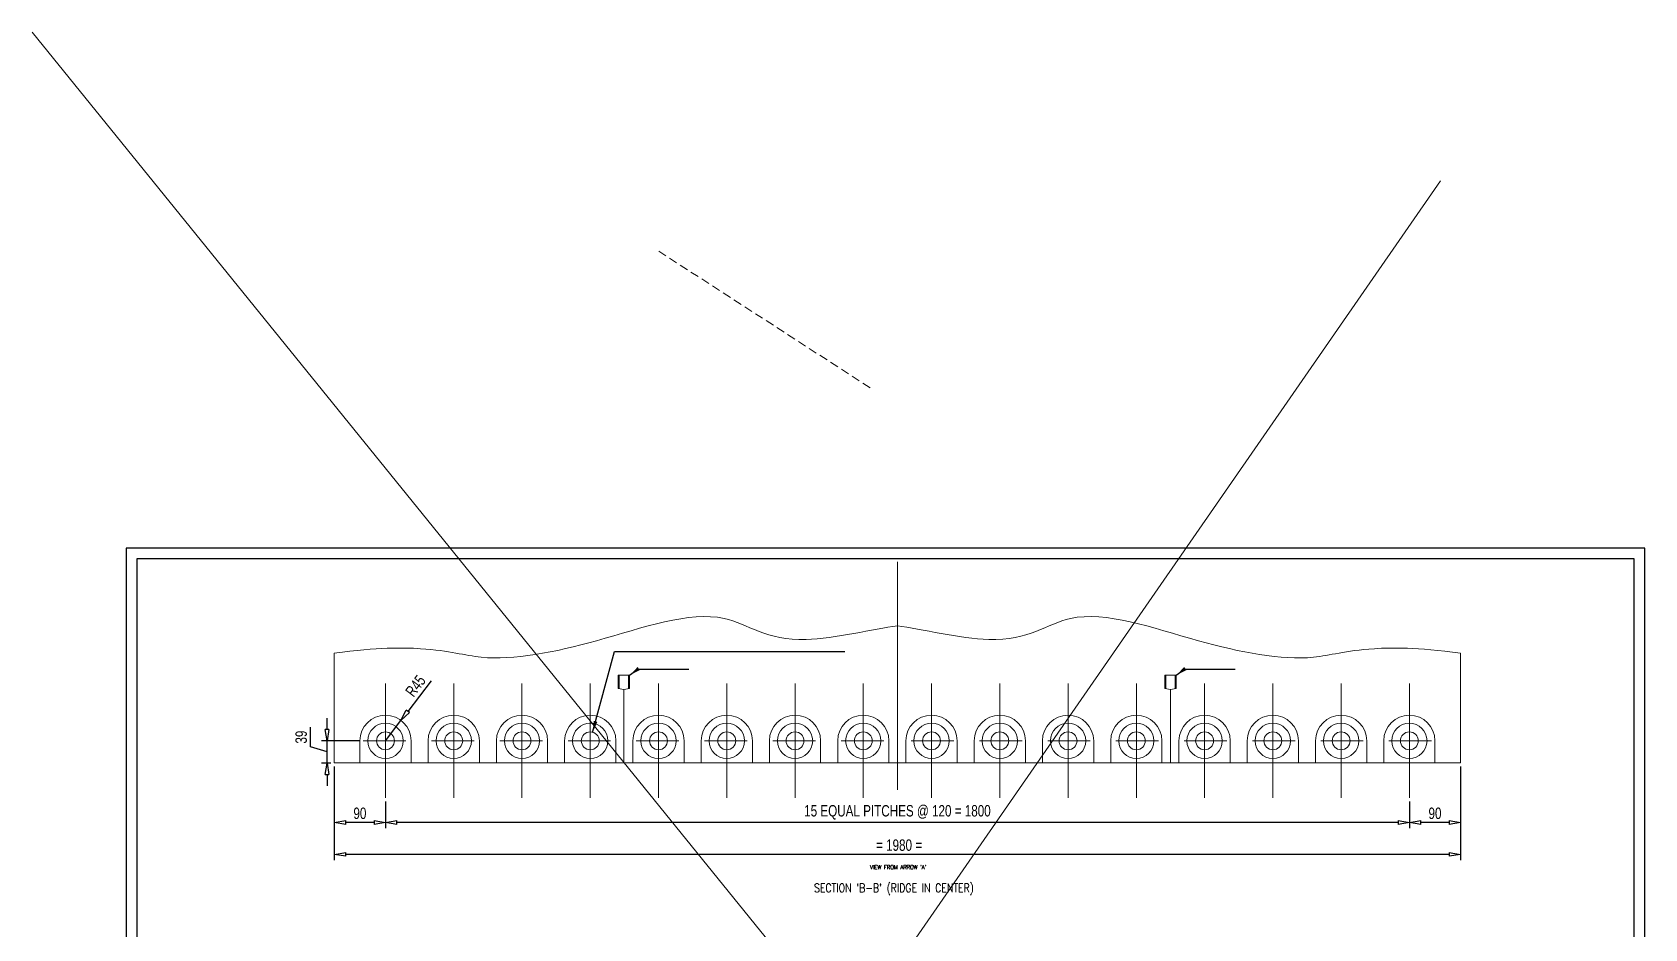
# Model space of a CAD drawing. Header units: millimetres. Extents: x 135002 to 160744, y 22203 to 27033.
# Drawn here: x 135002 to 136419, y 24612 to 25401 of the extents above; entities that cross this region are included whole.
import ezdxf

# ---------------------------------------------------------------- set-up
doc = ezdxf.new("R2010")
doc.units = ezdxf.units.MM
doc.header["$LTSCALE"] = 25
doc.linetypes.add('DASHED', pattern=[0.75, 0.5, -0.25])
doc.layers.get('0').update_dxf_attribs({"linetype": 'CONTINUOUS'})
doc.layers.get('Defpoints').update_dxf_attribs({"linetype": 'CONTINUOUS'})
doc.layers.add('04 DIMENSION', color=7, linetype='CONTINUOUS', lineweight=18)
doc.layers.add('dought line', color=6, linetype='DASHED', lineweight=15)
doc.styles.add('DIM-1', font='swisscl.ttf')
doc.styles.add('ROMANC', font='romanc', dxfattribs={"height": 1050})
doc.styles.get("Standard").update_dxf_attribs({"font": 'romans.shx', "width": 0.85, "bigfont": 'fls_ful.shx'})
doc.dimstyles.new('DIM-1', dxfattribs={"dimscale": 5, "dimtxt": 2, "dimasz": 2, "dimexe": 1, "dimexo": 0.6, "dimgap": 0.6, "dimtad": 1, "dimdec": 0, "dimzin": 0, "dimdsep": 46, "dimtxsty": 'DIM-1', "dimblk": 'CLOSEDBLANK', "dimcen": 0, "dimclrd": 8, "dimclre": 8, "dimclrt": 6, "dimadec": 0, "dimazin": 0, "dimtfac": 1, "dimtdec": 0, "dimtmove": 1, "dimatfit": 0, "dimfxl": 1, "dimtolj": 1, "dimtzin": 0, "dimarcsym": 1})
doc.dimstyles.new('kulali', dxfattribs={"dimscale": 3, "dimtxt": 2, "dimasz": 2, "dimexe": 1, "dimexo": 0.6, "dimgap": 0.6, "dimtad": 1, "dimdec": 0, "dimzin": 0, "dimdsep": 46, "dimtxsty": 'Standard', "dimblk": 'CLOSEDBLANK', "dimcen": 0.09, "dimclrd": 251, "dimclre": 251, "dimclrt": 4, "dimadec": 1, "dimazin": 0, "dimtfac": 1, "dimtdec": 0, "dimtofl": 0, "dimtmove": 1, "dimatfit": 0, "dimldrblk": 'CLOSEDBLANK', "dimfxl": 1, "dimtolj": 1, "dimtzin": 0, "dimlwd": 9, "dimlwe": 9, "dimarcsym": 0})

# ---------------------------------------------------------------- blocks, each defined once
blk = doc.blocks.new('_ClosedBlank')
at = {"color": 0, "linetype": 'ByBlock', "lineweight": -2}
for p, q in [((-1, 0.17), (0, 0)), ((-1, 0.17), (-1, -0.17)), ((0, 0), (-1, -0.17))]:
    blk.add_line(p, q, dxfattribs=at)
blk = doc.blocks.new('*D315')
at = {"layer": 'Defpoints', "color": 0, "ltscale": 0.6, "transparency": 16777216}
for p in [(135579.4, 25049.2), (135462.9, 24444.7)]:
    blk.add_point(p, dxfattribs=at)
at = {"layer": 'dought line', "color": 251, "lineweight": 9, "ltscale": 0.6, "transparency": 16777216}
blk.add_line((135477.9, 24522.6), (135464, 24450.6), dxfattribs=at)
at = {"layer": 'dought line', "color": 251, "lineweight": 9, "ltscale": 0.6, "transparency": 16777216, "xscale": 6, "yscale": 6, "zscale": 6, "rotation": 259.0860811754561}
blk.add_blockref('_ClosedBlank', (135462.9, 24444.7), dxfattribs=at)
at = {"layer": 'dought line', "color": 4, "ltscale": 0.6, "transparency": 16777216, "insert": (135471.1, 24513), "char_height": 6, "attachment_point": 5, "rotation": 79.0861}
blk.add_mtext('\\A1;R616', dxfattribs=at)
blk = doc.blocks.new('*D271')
at = {"layer": '04 DIMENSION', "color": 8, "lineweight": -2, "transparency": 16777216}
for p, q in [((135352.2, 24829.9), (135331.8, 24803)), ((135312.2, 24777.1), (135325.8, 24795.1))]:
    blk.add_line(p, q, dxfattribs=at)
at = {"layer": 'Defpoints', "color": 0, "transparency": 16777216}
for p in [(135325.8, 24795.1), (135312.2, 24777.1)]:
    blk.add_point(p, dxfattribs=at)
at = {"layer": '04 DIMENSION', "color": 8, "lineweight": -2, "transparency": 16777216, "xscale": 10, "yscale": 10, "zscale": 10, "rotation": 232.8411591593402}
blk.add_blockref('_ClosedBlank', (135325.8, 24795.1), dxfattribs=at)
at = {"layer": '04 DIMENSION', "color": 6, "transparency": 16777216, "insert": (135338.6, 24825.4), "char_height": 10, "attachment_point": 5, "rotation": 52.8412, "style": 'DIM-1'}
blk.add_mtext('\\A1;R45', dxfattribs=at)
blk = doc.blocks.new('*D323')
at = {"layer": '04 DIMENSION', "color": 8, "linetype": 'Continuous', "lineweight": -2, "transparency": 16777216}
for p, q in [((135312.2, 24723.8), (135312.2, 24700.2)), ((136212.2, 24723.8), (136212.2, 24700.2))]:
    blk.add_line(p, q, dxfattribs=at)
at = {"layer": '04 DIMENSION', "color": 8, "lineweight": -2, "transparency": 16777216}
blk.add_line((136202.2, 24705.2), (135322.2, 24705.2), dxfattribs=at)
at = {"layer": 'Defpoints', "color": 0, "transparency": 16777216}
for p in [(135312.2, 24726.8), (136212.2, 24726.8), (135312.2, 24705.2)]:
    blk.add_point(p, dxfattribs=at)
at = {"layer": '04 DIMENSION', "color": 8, "lineweight": -2, "transparency": 16777216, "xscale": 10, "yscale": 10, "zscale": 10, "rotation": 180}
blk.add_blockref('_ClosedBlank', (135312.2, 24705.2), dxfattribs=at)
at = {"layer": '04 DIMENSION', "color": 8, "lineweight": -2, "transparency": 16777216, "xscale": 10, "yscale": 10, "zscale": 10}
blk.add_blockref('_ClosedBlank', (136212.2, 24705.2), dxfattribs=at)
at = {"layer": '04 DIMENSION', "color": 6, "transparency": 16777216, "insert": (135762.2, 24714.2), "char_height": 10, "attachment_point": 5, "style": 'DIM-1'}
blk.add_mtext('\\A1;15 EQUAL PITCHES @ 120 = 1800', dxfattribs=at)
blk = doc.blocks.new('*D324')
at = {"layer": '04 DIMENSION', "color": 8, "linetype": 'Continuous', "lineweight": -2, "transparency": 16777216}
for p, q in [((135267.2, 24754.6), (135267.2, 24672.2)), ((136257.2, 24754.6), (136257.2, 24672.2))]:
    blk.add_line(p, q, dxfattribs=at)
at = {"layer": '04 DIMENSION', "color": 8, "lineweight": -2, "transparency": 16777216}
blk.add_line((136247.2, 24677.2), (135277.2, 24677.2), dxfattribs=at)
at = {"layer": 'Defpoints', "color": 0, "transparency": 16777216}
for p in [(135267.2, 24757.6), (136257.2, 24757.6), (135267.2, 24677.2)]:
    blk.add_point(p, dxfattribs=at)
at = {"layer": '04 DIMENSION', "color": 8, "lineweight": -2, "transparency": 16777216, "xscale": 10, "yscale": 10, "zscale": 10, "rotation": 180}
blk.add_blockref('_ClosedBlank', (135267.2, 24677.2), dxfattribs=at)
at = {"layer": '04 DIMENSION', "color": 8, "lineweight": -2, "transparency": 16777216, "xscale": 10, "yscale": 10, "zscale": 10}
blk.add_blockref('_ClosedBlank', (136257.2, 24677.2), dxfattribs=at)
at = {"layer": '04 DIMENSION', "color": 6, "transparency": 16777216, "insert": (135762.2, 24685.3), "char_height": 10, "attachment_point": 5, "style": 'DIM-1'}
blk.add_mtext('\\A1; = 1980 =', dxfattribs=at)
blk = doc.blocks.new('*D343')
at = {"layer": '04 DIMENSION', "color": 8, "linetype": 'Continuous', "lineweight": -2, "transparency": 16777216}
for p, q in [((136257.2, 24754.6), (136257.2, 24700.2)), ((136212.2, 24723.8), (136212.2, 24700.2))]:
    blk.add_line(p, q, dxfattribs=at)
at = {"layer": '04 DIMENSION', "color": 8, "lineweight": -2, "transparency": 16777216}
blk.add_line((136247.2, 24705.2), (136222.2, 24705.2), dxfattribs=at)
at = {"layer": 'Defpoints', "color": 0, "transparency": 16777216}
for p in [(136257.2, 24757.6), (136212.2, 24726.8), (136212.2, 24705.2)]:
    blk.add_point(p, dxfattribs=at)
at = {"layer": '04 DIMENSION', "color": 8, "lineweight": -2, "transparency": 16777216, "xscale": 10, "yscale": 10, "zscale": 10, "rotation": 180}
blk.add_blockref('_ClosedBlank', (136212.2, 24705.2), dxfattribs=at)
at = {"layer": '04 DIMENSION', "color": 8, "lineweight": -2, "transparency": 16777216, "xscale": 10, "yscale": 10, "zscale": 10}
blk.add_blockref('_ClosedBlank', (136257.2, 24705.2), dxfattribs=at)
at = {"layer": '04 DIMENSION', "color": 6, "transparency": 16777216, "insert": (136234.7, 24713.3), "char_height": 10, "attachment_point": 5, "style": 'DIM-1'}
blk.add_mtext('\\A1;90', dxfattribs=at)
blk = doc.blocks.new('*D344')
at = {"layer": '04 DIMENSION', "color": 8, "linetype": 'Continuous', "lineweight": -2, "transparency": 16777216}
for p, q in [((135267.2, 24754.6), (135267.2, 24700.2)), ((135312.2, 24723.8), (135312.2, 24700.2))]:
    blk.add_line(p, q, dxfattribs=at)
at = {"layer": '04 DIMENSION', "color": 8, "lineweight": -2, "transparency": 16777216}
blk.add_line((135302.2, 24705.2), (135277.2, 24705.2), dxfattribs=at)
at = {"layer": 'Defpoints', "color": 0, "transparency": 16777216}
for p in [(135267.2, 24757.6), (135312.2, 24726.8), (135267.2, 24705.2)]:
    blk.add_point(p, dxfattribs=at)
at = {"layer": '04 DIMENSION', "color": 8, "lineweight": -2, "transparency": 16777216, "xscale": 10, "yscale": 10, "zscale": 10, "rotation": 180}
blk.add_blockref('_ClosedBlank', (135267.2, 24705.2), dxfattribs=at)
at = {"layer": '04 DIMENSION', "color": 8, "lineweight": -2, "transparency": 16777216, "xscale": 10, "yscale": 10, "zscale": 10}
blk.add_blockref('_ClosedBlank', (135312.2, 24705.2), dxfattribs=at)
at = {"layer": '04 DIMENSION', "color": 6, "transparency": 16777216, "insert": (135289.7, 24713.3), "char_height": 10, "attachment_point": 5, "style": 'DIM-1'}
blk.add_mtext('\\A1;90', dxfattribs=at)
blk = doc.blocks.new('*D345')
at = {"layer": '04 DIMENSION', "color": 8, "lineweight": -2, "transparency": 16777216}
for p, q in [((135260.8, 24787.1), (135260.8, 24797.1)), ((135246.2, 24771.8), (135246.2, 24789)), ((135260.8, 24757.6), (135260.8, 24777.1)), ((135260.8, 24757.6), (135260.8, 24777.1)), ((135260.8, 24767.4), (135246.2, 24771.8)), ((135260.8, 24747.6), (135260.8, 24737.6))]:
    blk.add_line(p, q, dxfattribs=at)
at = {"layer": '04 DIMENSION', "color": 8, "linetype": 'Continuous', "lineweight": -2, "transparency": 16777216}
for p, q in [((135289.7, 24777.1), (135255.8, 24777.1)), ((135264.2, 24757.6), (135255.8, 24757.6))]:
    blk.add_line(p, q, dxfattribs=at)
at = {"layer": 'Defpoints', "color": 0, "transparency": 16777216}
for p in [(135260.8, 24777.1), (135292.7, 24777.1), (135267.2, 24757.6)]:
    blk.add_point(p, dxfattribs=at)
at = {"layer": '04 DIMENSION', "color": 8, "lineweight": -2, "transparency": 16777216, "xscale": 10, "yscale": 10, "zscale": 10}
for p, rotation in [((135260.8, 24777.1), 270), ((135260.8, 24757.6), 90)]:
    blk.add_blockref('_ClosedBlank', p, dxfattribs=dict(at, rotation=rotation))
at = {"layer": '04 DIMENSION', "color": 6, "transparency": 16777216, "insert": (135238.1, 24780.4), "char_height": 10, "attachment_point": 5, "rotation": 90, "style": 'DIM-1'}
blk.add_mtext('\\A1;39', dxfattribs=at)

msp = doc.modelspace()

# ---------------------------------------------------------------- linework, layer by layer
for points in [[(135084.29, 23997.333), (136419.077, 23997.333), (136419.077, 24946.519), (135084.29, 24946.519)], [(135093.502, 24006.545), (136409.866, 24006.545), (136409.866, 24937.307), (135093.502, 24937.307)]]:
    msp.add_lwpolyline(points, close=True)
at = {"layer": '04 DIMENSION'}
for p, q in [((135001.697, 25400.507), (136279.097, 23823.022)), ((136239.426, 25269.71), (135243.689, 23830.949)), ((135762.183, 24934.668), (135762.183, 24733.931)), ((135762.183, 24934.668), (135762.183, 24733.931)), ((135267.183, 24757.623), (135267.183, 24854.181)), ((135267.183, 24757.623), (135267.183, 24854.181)), ((136257.183, 24757.623), (136257.183, 24854.181)), ((136257.183, 24757.623), (136257.183, 24854.181)), ((135516.709, 24834.782), (135516.709, 24823.164)), ((135526.709, 24834.782), (135516.709, 24834.782)), ((135516.709, 24834.782), (135516.709, 24823.164)), ((135526.709, 24834.782), (135516.709, 24834.782)), ((135517.709, 24834.782), (135517.709, 24822.987)), ((135517.709, 24834.782), (135517.709, 24822.987)), ((135525.709, 24822.987), (135525.709, 24834.782)), ((135525.709, 24822.987), (135525.709, 24834.782)), ((135526.709, 24823.164), (135526.709, 24834.782)), ((135526.709, 24823.164), (135526.709, 24834.782)), ((135997.183, 24834.782), (135997.183, 24823.164)), ((136007.183, 24834.782), (135997.183, 24834.782)), ((135997.183, 24834.782), (135997.183, 24823.164)), ((136007.183, 24834.782), (135997.183, 24834.782)), ((135998.183, 24834.782), (135998.183, 24822.987)), ((135998.183, 24834.782), (135998.183, 24822.987)), ((136006.183, 24822.987), (136006.183, 24834.782)), ((136006.183, 24822.987), (136006.183, 24834.782)), ((136007.183, 24823.164), (136007.183, 24834.782)), ((136007.183, 24823.164), (136007.183, 24834.782)), ((135312.183, 24726.845), (135312.183, 24827.401)), ((135312.183, 24726.845), (135312.183, 24827.401)), ((135372.183, 24726.845), (135372.183, 24827.401)), ((135372.183, 24726.845), (135372.183, 24827.401)), ((135432.183, 24726.845), (135432.183, 24827.401)), ((135432.183, 24726.845), (135432.183, 24827.401)), ((135492.183, 24726.845), (135492.183, 24827.401)), ((135492.183, 24726.845), (135492.183, 24827.401)), ((135521.709, 24822.282), (135516.709, 24823.164)), ((135521.709, 24822.282), (135516.709, 24823.164)), ((135521.709, 24822.282), (135526.709, 24823.164)), ((135521.709, 24822.282), (135526.709, 24823.164)), ((135521.709, 24822.282), (135521.709, 24757.623)), ((135521.709, 24822.282), (135521.709, 24757.623)), ((135552.183, 24726.845), (135552.183, 24827.401)), ((135552.183, 24726.845), (135552.183, 24827.401)), ((135612.183, 24726.845), (135612.183, 24827.401)), ((135612.183, 24726.845), (135612.183, 24827.401)), ((135672.183, 24726.845), (135672.183, 24827.401)), ((135672.183, 24726.845), (135672.183, 24827.401)), ((135732.183, 24726.845), (135732.183, 24827.401)), ((135732.183, 24726.845), (135732.183, 24827.401)), ((135792.183, 24726.845), (135792.183, 24827.401)), ((135792.183, 24726.845), (135792.183, 24827.401)), ((135852.183, 24726.845), (135852.183, 24827.401)), ((135852.183, 24726.845), (135852.183, 24827.401)), ((135912.183, 24726.845), (135912.183, 24827.401)), ((135912.183, 24726.845), (135912.183, 24827.401)), ((135972.183, 24726.845), (135972.183, 24827.401)), ((135972.183, 24726.845), (135972.183, 24827.401)), ((136002.183, 24822.282), (135997.183, 24823.164)), ((136002.183, 24822.282), (135997.183, 24823.164)), ((136002.183, 24822.282), (136007.183, 24823.164)), ((136002.183, 24822.282), (136007.183, 24823.164)), ((136002.183, 24822.282), (136002.183, 24757.623)), ((136002.183, 24822.282), (136002.183, 24757.623)), ((136032.183, 24726.845), (136032.183, 24827.401)), ((136032.183, 24726.845), (136032.183, 24827.401)), ((136092.183, 24726.845), (136092.183, 24827.401)), ((136092.183, 24726.845), (136092.183, 24827.401)), ((136152.183, 24726.845), (136152.183, 24827.401)), ((136152.183, 24726.845), (136152.183, 24827.401)), ((136212.183, 24726.845), (136212.183, 24827.401)), ((136212.183, 24726.845), (136212.183, 24827.401)), ((135289.683, 24777.123), (135289.683, 24757.623)), ((135289.683, 24777.123), (135289.683, 24757.623)), ((135330.094, 24777.123), (135292.679, 24777.123)), ((135330.094, 24777.123), (135292.679, 24777.123)), ((135334.683, 24777.123), (135334.683, 24757.623)), ((135334.683, 24777.123), (135334.683, 24757.623)), ((135349.683, 24777.123), (135349.683, 24757.623)), ((135349.683, 24777.123), (135349.683, 24757.623)), ((135390.094, 24777.123), (135352.679, 24777.123)), ((135390.094, 24777.123), (135352.679, 24777.123)), ((135394.683, 24777.123), (135394.683, 24757.623)), ((135394.683, 24777.123), (135394.683, 24757.623)), ((135409.683, 24777.123), (135409.683, 24757.623)), ((135409.683, 24777.123), (135409.683, 24757.623)), ((135450.094, 24777.123), (135412.679, 24777.123)), ((135450.094, 24777.123), (135412.679, 24777.123)), ((135454.683, 24777.123), (135454.683, 24757.623)), ((135454.683, 24777.123), (135454.683, 24757.623)), ((135469.683, 24777.123), (135469.683, 24757.623)), ((135469.683, 24777.123), (135469.683, 24757.623)), ((135510.094, 24777.123), (135472.679, 24777.123)), ((135510.094, 24777.123), (135472.679, 24777.123)), ((135514.683, 24777.123), (135514.683, 24757.623)), ((135514.683, 24777.123), (135514.683, 24757.623)), ((135529.683, 24777.123), (135529.683, 24757.623)), ((135529.683, 24777.123), (135529.683, 24757.623)), ((135570.094, 24777.123), (135532.679, 24777.123)), ((135570.094, 24777.123), (135532.679, 24777.123)), ((135574.683, 24777.123), (135574.683, 24757.623)), ((135574.683, 24777.123), (135574.683, 24757.623)), ((135589.683, 24777.123), (135589.683, 24757.623)), ((135589.683, 24777.123), (135589.683, 24757.623)), ((135630.094, 24777.123), (135592.679, 24777.123)), ((135630.094, 24777.123), (135592.679, 24777.123)), ((135634.683, 24777.123), (135634.683, 24757.623)), ((135634.683, 24777.123), (135634.683, 24757.623)), ((135649.683, 24777.123), (135649.683, 24757.623)), ((135649.683, 24777.123), (135649.683, 24757.623)), ((135690.094, 24777.123), (135652.679, 24777.123)), ((135690.094, 24777.123), (135652.679, 24777.123)), ((135694.683, 24777.123), (135694.683, 24757.623)), ((135694.683, 24777.123), (135694.683, 24757.623)), ((135709.683, 24777.123), (135709.683, 24757.623)), ((135709.683, 24777.123), (135709.683, 24757.623)), ((135750.094, 24777.123), (135712.679, 24777.123)), ((135750.094, 24777.123), (135712.679, 24777.123)), ((135754.683, 24777.123), (135754.683, 24757.623)), ((135754.683, 24777.123), (135754.683, 24757.623)), ((135769.683, 24777.123), (135769.683, 24757.623)), ((135769.683, 24777.123), (135769.683, 24757.623)), ((135774.273, 24777.123), (135811.688, 24777.123)), ((135774.273, 24777.123), (135811.688, 24777.123)), ((135814.683, 24777.123), (135814.683, 24757.623)), ((135814.683, 24777.123), (135814.683, 24757.623)), ((135829.683, 24777.123), (135829.683, 24757.623)), ((135829.683, 24777.123), (135829.683, 24757.623)), ((135834.273, 24777.123), (135871.688, 24777.123)), ((135834.273, 24777.123), (135871.688, 24777.123)), ((135874.683, 24777.123), (135874.683, 24757.623)), ((135874.683, 24777.123), (135874.683, 24757.623)), ((135889.683, 24777.123), (135889.683, 24757.623)), ((135889.683, 24777.123), (135889.683, 24757.623)), ((135894.273, 24777.123), (135931.688, 24777.123)), ((135894.273, 24777.123), (135931.688, 24777.123)), ((135934.683, 24777.123), (135934.683, 24757.623)), ((135934.683, 24777.123), (135934.683, 24757.623)), ((135949.683, 24777.123), (135949.683, 24757.623)), ((135949.683, 24777.123), (135949.683, 24757.623)), ((135954.273, 24777.123), (135991.688, 24777.123)), ((135954.273, 24777.123), (135991.688, 24777.123)), ((135994.683, 24777.123), (135994.683, 24757.623)), ((135994.683, 24777.123), (135994.683, 24757.623)), ((136009.683, 24777.123), (136009.683, 24757.623)), ((136009.683, 24777.123), (136009.683, 24757.623)), ((136014.273, 24777.123), (136051.688, 24777.123)), ((136014.273, 24777.123), (136051.688, 24777.123)), ((136054.683, 24777.123), (136054.683, 24757.623)), ((136054.683, 24777.123), (136054.683, 24757.623)), ((136069.683, 24777.123), (136069.683, 24757.623)), ((136069.683, 24777.123), (136069.683, 24757.623)), ((136074.273, 24777.123), (136111.688, 24777.123)), ((136074.273, 24777.123), (136111.688, 24777.123)), ((136114.683, 24777.123), (136114.683, 24757.623)), ((136114.683, 24777.123), (136114.683, 24757.623)), ((136129.683, 24777.123), (136129.683, 24757.623)), ((136129.683, 24777.123), (136129.683, 24757.623)), ((136134.273, 24777.123), (136171.688, 24777.123)), ((136134.273, 24777.123), (136171.688, 24777.123)), ((136174.683, 24777.123), (136174.683, 24757.623)), ((136174.683, 24777.123), (136174.683, 24757.623)), ((136189.683, 24777.123), (136189.683, 24757.623)), ((136189.683, 24777.123), (136189.683, 24757.623)), ((136194.273, 24777.123), (136231.688, 24777.123)), ((136194.273, 24777.123), (136231.688, 24777.123)), ((136234.683, 24777.123), (136234.683, 24757.623)), ((136234.683, 24777.123), (136234.683, 24757.623)), ((135762.183, 24757.623), (135267.183, 24757.623)), ((135762.183, 24757.623), (135267.183, 24757.623)), ((135762.183, 24757.623), (136257.183, 24757.623)), ((135762.183, 24757.623), (136257.183, 24757.623))]:
    msp.add_line(p, q, dxfattribs=at)
for centre, radius in [((135312.183, 24777.123), 15.5), ((135312.183, 24777.123), 15.5), ((135372.183, 24777.123), 15.5), ((135372.183, 24777.123), 15.5), ((135432.183, 24777.123), 15.5), ((135432.183, 24777.123), 15.5), ((135492.183, 24777.123), 15.5), ((135492.183, 24777.123), 15.5), ((135552.183, 24777.123), 15.5), ((135552.183, 24777.123), 15.5), ((135612.183, 24777.123), 15.5), ((135612.183, 24777.123), 15.5), ((135672.183, 24777.123), 15.5), ((135672.183, 24777.123), 15.5), ((135732.183, 24777.123), 15.5), ((135732.183, 24777.123), 15.5), ((135792.183, 24777.123), 15.5), ((135792.183, 24777.123), 15.5), ((135852.183, 24777.123), 15.5), ((135852.183, 24777.123), 15.5), ((135912.183, 24777.123), 15.5), ((135912.183, 24777.123), 15.5), ((135972.183, 24777.123), 15.5), ((135972.183, 24777.123), 15.5), ((136032.183, 24777.123), 15.5), ((136032.183, 24777.123), 15.5), ((136092.183, 24777.123), 15.5), ((136092.183, 24777.123), 15.5), ((136152.183, 24777.123), 15.5), ((136152.183, 24777.123), 15.5), ((136212.183, 24777.123), 15.5), ((136212.183, 24777.123), 15.5), ((135312.183, 24777.123), 7.875), ((135312.183, 24777.123), 7.875), ((135372.183, 24777.123), 7.875), ((135372.183, 24777.123), 7.875), ((135432.183, 24777.123), 7.875), ((135432.183, 24777.123), 7.875), ((135492.183, 24777.123), 7.875), ((135492.183, 24777.123), 7.875), ((135552.183, 24777.123), 7.875), ((135552.183, 24777.123), 7.875), ((135612.183, 24777.123), 7.875), ((135612.183, 24777.123), 7.875), ((135672.183, 24777.123), 7.875), ((135672.183, 24777.123), 7.875), ((135732.183, 24777.123), 7.875), ((135732.183, 24777.123), 7.875), ((135792.183, 24777.123), 7.875), ((135792.183, 24777.123), 7.875), ((135852.183, 24777.123), 7.875), ((135852.183, 24777.123), 7.875), ((135912.183, 24777.123), 7.875), ((135912.183, 24777.123), 7.875), ((135972.183, 24777.123), 7.875), ((135972.183, 24777.123), 7.875), ((136032.183, 24777.123), 7.875), ((136032.183, 24777.123), 7.875), ((136092.183, 24777.123), 7.875), ((136092.183, 24777.123), 7.875), ((136152.183, 24777.123), 7.875), ((136152.183, 24777.123), 7.875), ((136212.183, 24777.123), 7.875), ((136212.183, 24777.123), 7.875)]:
    msp.add_circle(centre, radius, dxfattribs=at)
for centre in [(135312.183, 24777.123), (135312.183, 24777.123), (135372.183, 24777.123), (135372.183, 24777.123), (135432.183, 24777.123), (135432.183, 24777.123), (135492.183, 24777.123), (135492.183, 24777.123), (135552.183, 24777.123), (135552.183, 24777.123), (135612.183, 24777.123), (135612.183, 24777.123), (135672.183, 24777.123), (135672.183, 24777.123), (135732.183, 24777.123), (135732.183, 24777.123), (135792.183, 24777.123), (135792.183, 24777.123), (135852.183, 24777.123), (135852.183, 24777.123), (135912.183, 24777.123), (135912.183, 24777.123), (135972.183, 24777.123), (135972.183, 24777.123), (136032.183, 24777.123), (136032.183, 24777.123), (136092.183, 24777.123), (136092.183, 24777.123), (136152.183, 24777.123), (136152.183, 24777.123), (136212.183, 24777.123), (136212.183, 24777.123)]:
    msp.add_arc(centre, 22.5, 0, 180, dxfattribs=at)
for points in [[(135267.183, 24854.181), (135306.152, 24859.385), (135361.73, 24858.994), (135405.158, 24844.113), (135501.335, 24862.812), (135607.085, 24901.904), (135658.186, 24854.681), (135741.638, 24875.681), (135762.183, 24878.286)], [(135267.183, 24854.181), (135306.152, 24859.385), (135361.73, 24858.994), (135405.158, 24844.113), (135501.335, 24862.812), (135607.085, 24901.904), (135658.186, 24854.681), (135741.638, 24875.681), (135762.183, 24878.286)], [(136257.183, 24854.181), (136218.215, 24859.385), (136162.637, 24858.994), (136119.209, 24844.113), (136023.032, 24862.812), (135917.282, 24901.904), (135866.181, 24854.681), (135782.729, 24875.681), (135762.183, 24878.286)], [(136257.183, 24854.181), (136218.215, 24859.385), (136162.637, 24858.994), (136119.209, 24844.113), (136023.032, 24862.812), (135917.282, 24901.904), (135866.181, 24854.681), (135782.729, 24875.681), (135762.183, 24878.286)]]:
    msp.add_open_spline(points, degree=3, knots=[86.29998853, 86.29998853, 86.29998853, 86.29998853, 151.50236353, 259.54825106, 464.11425508, 690.47955719, 844.09677628, 953.37773679, 953.37773679, 953.37773679, 953.37773679], dxfattribs=at)
at = {"layer": 'dought line', "color": 7, "ltscale": 0.6, "true_color": 0xffffff}
msp.add_line((135552.332, 25207.868), (135739.355, 25086.964), dxfattribs=at)

# ---------------------------------------------------------------- texts
at = {"layer": '04 DIMENSION', "style": 'ROMANC', "width": 0.8}
for s, height, p in [("VIEW FROM ARROW 'A'", 3.75, (135738.176, 24664.09)), ("VIEW FROM ARROW 'A'", 3.75, (135738.176, 24664.09)), ("SECTION 'B-B' (RIDGE IN CENTER)", 7.5, (135688.926, 24643.973))]:
    msp.add_text(s, height=height, dxfattribs=at).set_placement(p)

# ---------------------------------------------------------------- dimensions: what is measured, and where the dimension line sits
at = {"layer": '04 DIMENSION'}
dim = msp.add_radius_dim(center=(135312.183, 24777.123), mpoint=(135325.774, 24795.055), text='R45', dimstyle='DIM-1', dxfattribs=at)
dim.commit()
dim.dimension.update_dxf_attribs({"geometry": '*D271', "text_midpoint": (135338.579, 24825.363)})
dim = msp.add_linear_dim(base=(135260.844, 24777.123), p1=(135267.183, 24757.623), p2=(135292.679, 24777.123), angle=90, text='39', dimstyle='DIM-1', dxfattribs=at)
dim.commit()
dim.dimension.update_dxf_attribs({"geometry": '*D345', "text_midpoint": (135238.101, 24774.759)})
for base, p1, p2, text, picture, middle in [((135312.183, 24705.181), (136212.183, 24726.845), (135312.183, 24726.845), '15 EQUAL PITCHES @ 120 = 1800', '*D323', (135762.183, 24714.193)), ((135267.183, 24677.181), (136257.183, 24757.623), (135267.183, 24757.623), ' = 1980 =', '*D324', (135762.183, 24685.302)), ((135267.183, 24705.181), (135312.183, 24726.845), (135267.183, 24757.623), '90', '*D344', (135289.683, 24713.302)), ((136212.183, 24705.181), (136257.183, 24757.623), (136212.183, 24726.845), '90', '*D343', (136234.683, 24713.302))]:
    dim = msp.add_linear_dim(base=base, p1=p1, p2=p2, text=text, dimstyle='DIM-1', dxfattribs=at)
    dim.commit()
    dim.dimension.update_dxf_attribs({"geometry": picture, "text_midpoint": middle})
at = {"layer": 'dought line', "color": 7, "ltscale": 0.6, "true_color": 0xffffff}
dim = msp.add_radius_dim(center=(135579.41, 25049.214), mpoint=(135462.856, 24444.748), dimstyle='kulali', dxfattribs=at)
dim.commit()
dim.dimension.update_dxf_attribs({"geometry": '*D315', "text_midpoint": (135475.834, 24512.051), "dimtype": 164})

# ---------------------------------------------------------------- leaders
at = {"layer": '04 DIMENSION'}
for points in [[(135494.256, 24784.511), (135513.396, 24855.819), (135716.089, 24855.819)], [(135494.256, 24784.511), (135513.396, 24855.819), (135716.089, 24855.819)], [(135526.709, 24834.782), (135534.072, 24840.188), (135578.697, 24840.188)], [(135526.709, 24834.782), (135534.072, 24840.188), (135578.697, 24840.188)], [(136007.183, 24834.782), (136014.547, 24840.188), (136059.172, 24840.188)], [(136007.183, 24834.782), (136014.547, 24840.188), (136059.172, 24840.188)]]:
    msp.add_leader(points, dimstyle='DIM-1', dxfattribs=at)

doc.saveas('drawing.dxf')
